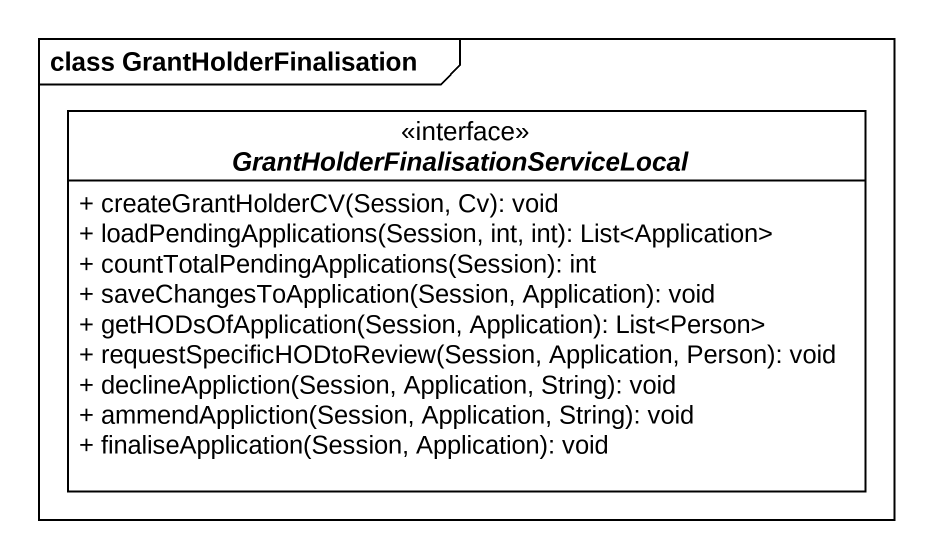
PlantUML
@startuml
mainframe class GrantHolderFinalisation
hide circle
hide empty members
skinparam classAttributeIconSize 0
interface "GrantHolderFinalisationServiceLocal" as GrantHolderFinalisationServi <<interface>> {
  + createGrantHolderCV(Session, Cv): void
  + loadPendingApplications(Session, int, int): List<Application>
  + countTotalPendingApplications(Session): int
  + saveChangesToApplication(Session, Application): void
  + getHODsOfApplication(Session, Application): List<Person>
  + requestSpecificHODtoReview(Session, Application, Person): void
  + declineAppliction(Session, Application, String): void
  + ammendAppliction(Session, Application, String): void
  + finaliseApplication(Session, Application): void
}
@enduml
